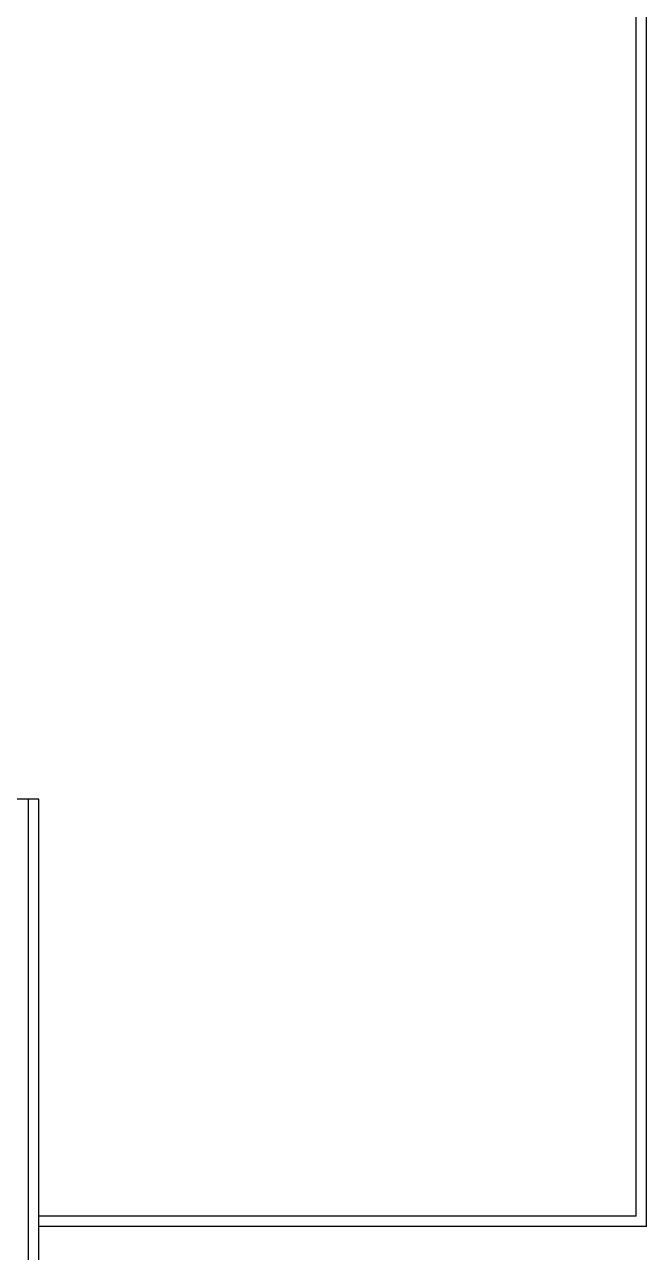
# Model space of a CAD drawing. Extents: x 475189 to 476029, y 1007718 to 1008015.
# Drawn here: x 475796.72 to 475804.85, y 1007878.75 to 1007894.77 of the extents above; entities that cross this region are included whole.
import ezdxf

# ---------------------------------------------------------------- set-up
doc = ezdxf.new("R2010")
doc.units = 0
doc.header["$LTSCALE"] = 2
doc.header["$MEASUREMENT"] = 0
doc.layers.add('CUBICLE', color=132, linetype='CONTINUOUS')
doc.layers.add('Lining', color=151, linetype='CONTINUOUS')

msp = doc.modelspace()

# ---------------------------------------------------------------- linework, layer by layer
at = {"layer": 'CUBICLE', "color": 8}
for p, q in [((475796.912, 1007884.664), (475786.592, 1007884.664)), ((475796.778, 1007878.633), (475796.778, 1007884.664)), ((475796.912, 1007878.633), (475796.912, 1007884.664))]:
    msp.add_line(p, q, dxfattribs=at)
at = {"layer": 'Lining', "color": 8}
for p, q in [((475804.712, 1007879.222), (475804.712, 1007899.276)), ((475804.846, 1007879.088), (475804.846, 1007899.368)), ((475804.712, 1007879.222), (475796.912, 1007879.222)), ((475804.846, 1007879.088), (475796.912, 1007879.088))]:
    msp.add_line(p, q, dxfattribs=at)

doc.saveas('drawing.dxf')
